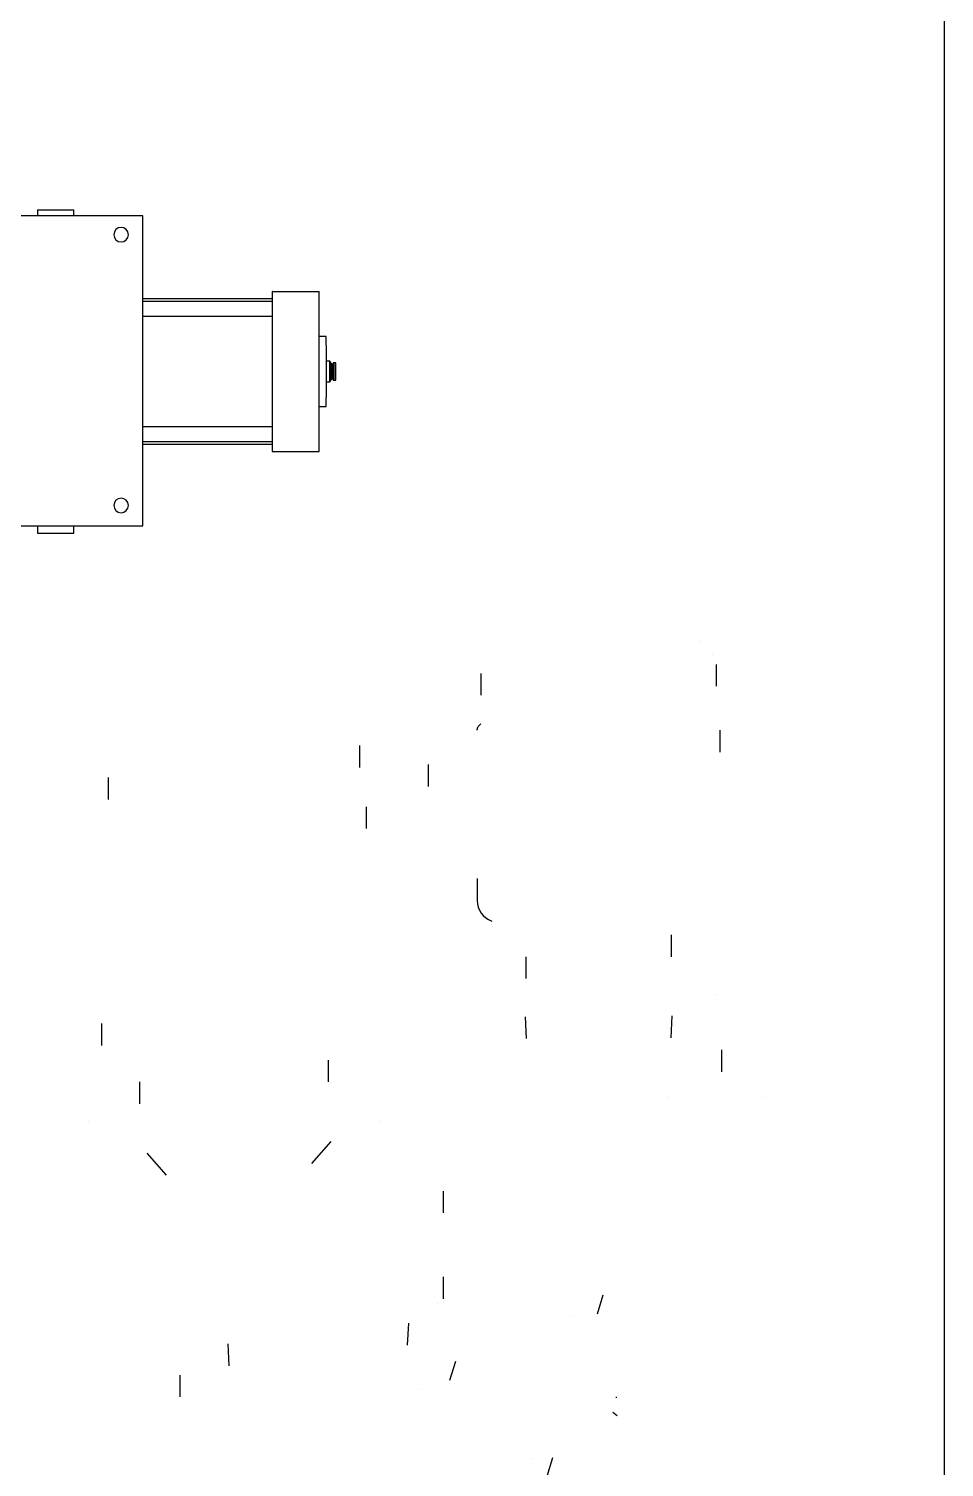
# Model space of a CAD drawing. Header units: millimetres. Extents: x 0 to 1189, y 0 to 841.
# Drawn here: x 1033.4 to 1075.3, y 639.5 to 705.3 of the extents above; entities that cross this region are included whole.
import ezdxf

# ---------------------------------------------------------------- set-up
doc = ezdxf.new("R2010")
doc.units = ezdxf.units.MM
for name, color, linetype, true_color in [('1', 7, 'CONTINUOUS', 0xffffff), ('203', 7, 'CONTINUOUS', 0xffffff), ('205', 7, 'CONTINUOUS', 0xffffff)]:
    doc.layers.add(name, color=color, linetype=linetype, true_color=true_color)

msp = doc.modelspace()

# ---------------------------------------------------------------- linework, layer by layer
at = {"layer": '1', "color": 251, "linetype": 'Continuous'}
msp.add_line((1075.341, 805.493), (1075.341, 472.551), dxfattribs=at)
at = {"layer": '203', "color": 252, "linetype": 'Continuous'}
for p, q in [((1064.138, 677.27), (1064.138, 677.27)), ((1064.717, 676.691), (1064.717, 676.691)), ((1064.912, 675.219), (1064.912, 676.219)), ((1054.112, 675.81), (1054.112, 674.81)), ((1065.079, 672.2), (1065.079, 673.201)), ((1048.573, 671.501), (1048.573, 672.501)), ((1051.697, 671.634), (1051.697, 670.635)), ((1037.039, 671.034), (1037.039, 670.034)), ((1048.873, 668.703), (1048.873, 669.703)), ((1053.945, 666.411), (1053.945, 665.41)), ((1062.845, 662.834), (1062.845, 663.834)), ((1056.179, 662.834), (1056.179, 661.834)), ((1064.842, 661.104), (1064.842, 661.104)), ((1036.739, 659.768), (1036.739, 658.768)), ((1056.14, 660.08), (1056.192, 659.08)), ((1062.834, 659.122), (1062.886, 660.122)), ((1065.161, 657.567), (1065.161, 658.568)), ((1047.139, 657.101), (1047.139, 658.101)), ((1038.473, 657.101), (1038.473, 656.101)), ((1062.707, 656.368), (1062.706, 656.368)), ((1067.139, 656.368), (1067.139, 656.368)), ((1036.139, 655.301), (1036.139, 655.301)), ((1049.473, 655.301), (1049.473, 655.301)), ((1046.377, 653.367), (1047.261, 654.368)), ((1038.822, 653.834), (1039.706, 652.834)), ((1052.408, 651.101), (1052.408, 652.101)), ((1052.408, 647.168), (1052.408, 648.167)), ((1052.141, 646.967), (1052.141, 646.968)), ((1052.408, 647.168), (1052.408, 647.168)), ((1059.452, 646.484), (1059.72, 647.351)), ((1058.339, 646.386), (1058.339, 646.386)), ((1050.761, 645.045), (1050.813, 646.045)), ((1042.518, 645.101), (1042.571, 644.101)), ((1040.319, 643.673), (1040.319, 642.673)), ((1052.954, 644.296), (1052.686, 643.429)), ((1051.381, 643.004), (1051.381, 643.004)), ((1060.349, 642.65), (1060.303, 642.65)), ((1060.365, 641.798), (1060.154, 641.951)), ((1056.45, 639.837), (1056.45, 639.837)), ((1057.152, 639.035), (1057.42, 639.903))]:
    msp.add_line(p, q, dxfattribs=at)
msp.add_arc((1054.945, 665.41), 1, 180, 250.52878, dxfattribs=at)
msp.add_open_spline([(1053.946, 673.201), (1053.946, 673.231), (1053.95, 673.261), (1053.962, 673.304), (1053.967, 673.318), (1053.979, 673.346), (1053.985, 673.359), (1054.008, 673.397), (1054.027, 673.421), (1054.059, 673.452), (1054.071, 673.461), (1054.095, 673.479), (1054.108, 673.487), (1054.121, 673.494)], degree=3, knots=[0, 0, 0, 0, 0.25, 0.25, 0.375, 0.375, 0.5, 0.5, 0.75, 0.75, 0.875, 0.875, 1, 1, 1, 1], dxfattribs=at)
at = {"layer": '205', "color": 252, "linetype": 'Continuous'}
for p, q in [((1033.802, 697.034), (1033.802, 696.768)), ((1033.802, 697.034), (1035.469, 697.034)), ((1035.469, 696.768), (1035.469, 697.034)), ((1038.635, 696.768), (1030.635, 696.768)), ((1038.635, 682.568), (1038.635, 696.768)), ((1044.575, 693.301), (1044.563, 693.301)), ((1044.575, 693.301), (1046.708, 693.301)), ((1044.569, 692.968), (1038.635, 692.968)), ((1044.575, 692.834), (1038.635, 692.834)), ((1044.576, 686.768), (1044.576, 692.501)), ((1046.71, 686.768), (1046.71, 692.501)), ((1038.635, 692.168), (1044.575, 692.168)), ((1047.035, 691.234), (1046.71, 691.234)), ((1047.192, 690.101), (1047.039, 690.101)), ((1047.225, 690.068), (1047.192, 690.101)), ((1047.292, 690.001), (1047.226, 690.001)), ((1047.358, 689.934), (1047.292, 689.934)), ((1047.472, 690.034), (1047.345, 690.034)), ((1047.039, 689.168), (1047.192, 689.168)), ((1047.192, 689.168), (1047.225, 689.201)), ((1047.226, 689.268), (1047.292, 689.268)), ((1047.292, 689.334), (1047.358, 689.334)), ((1047.345, 689.234), (1047.472, 689.234)), ((1046.71, 688.034), (1047.035, 688.034)), ((1044.575, 687.101), (1038.635, 687.101)), ((1038.635, 686.434), (1044.575, 686.434)), ((1038.635, 686.301), (1044.569, 686.301)), ((1044.563, 685.968), (1044.575, 685.968)), ((1044.575, 685.968), (1046.708, 685.968)), ((1018.302, 682.568), (1038.635, 682.568)), ((1033.802, 682.568), (1033.802, 682.234)), ((1035.469, 682.234), (1035.469, 682.568)), ((1033.802, 682.234), (1035.469, 682.234))]:
    msp.add_line(p, q, dxfattribs=at)
at = {"layer": '205', "color": 252, "linetype": 'Continuous', "extrusion": (0, 0, -1)}
for centre in [(-1037.635, 695.901), (-1037.635, 683.501)]:
    msp.add_circle(centre, 0.333, dxfattribs=at)
at = {"layer": '205', "color": 252, "linetype": 'Continuous'}
for centre, major_axis, start_param, end_param in [((1044.563, 692.501), (0, -0.8), 3.141593, 4.282604), ((1044.575, 692.501), (0, -0.8), 1.570796, 3.141593), ((1046.708, 692.501), (0, -0.8), 1.570796, 3.141593), ((1044.569, 689.634), (0, -3.333), 0, 3.141663), ((1044.575, 692.501), (0, -0.333), 0, 3.14152), ((1047.035, 689.634), (0, 1.6), 3.141546, 6.283185), ((1047.192, 689.634), (0, -0.467), 0, 3.141724), ((1047.225, 689.634), (0, 0.433), 3.14367, 6.28124), ((1047.292, 689.634), (0, 0.367), 3.141277, 6.283185), ((1047.358, 689.634), (0, 0.3), 3.142135, 6.283185), ((1044.575, 686.768), (0, -0.333), 0, 3.14152), ((1044.575, 686.768), (0, -0.8), 0, 1.570796), ((1046.708, 686.768), (0, -0.8), 0, 1.570796), ((1044.563, 686.768), (0, -0.8), 5.142174, 6.283185)]:
    msp.add_ellipse(centre, major_axis=major_axis, ratio=0.002102, start_param=start_param, end_param=end_param, dxfattribs=at)
at = {"layer": '205', "color": 252, "linetype": 'Continuous', "extrusion": (0, 0, -1)}
for centre, start_param, end_param in [((1047.358, 689.634), 3.864328, 8.50024), ((1047.358, 689.634), 2.217055, 5.560398), ((1047.458, 689.634), 3.152726, 8.50024), ((1047.458, 689.634), 2.217055, 6.276853)]:
    msp.add_ellipse(centre, major_axis=(0, 0.4), ratio=0.002102, start_param=start_param, end_param=end_param, dxfattribs=at)

doc.saveas('drawing.dxf')
